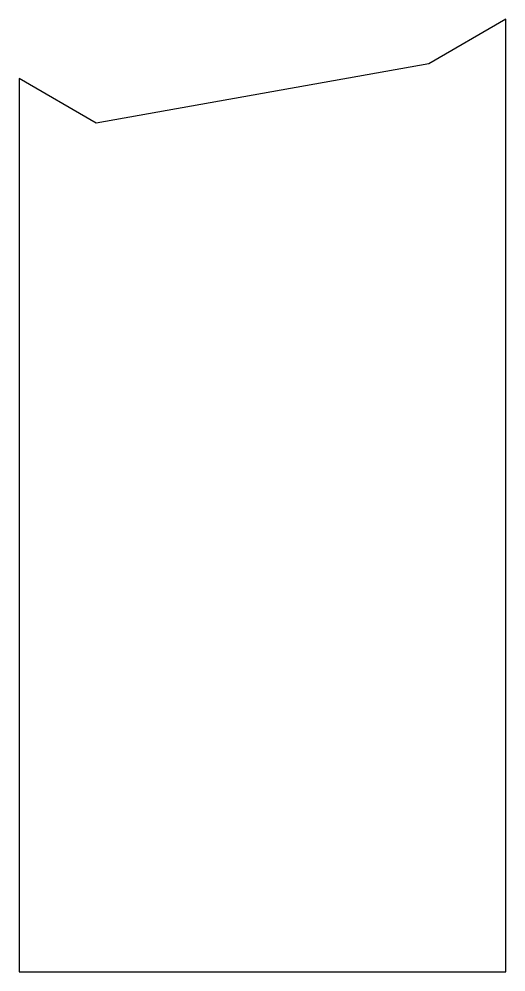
# Model space of a CAD drawing. Header units: inches. Extents: x 0 to 4.08, y 0 to 8.
import ezdxf

# ---------------------------------------------------------------- set-up
doc = ezdxf.new("R2010")
doc.units = ezdxf.units.IN
doc.header["$MEASUREMENT"] = 0
doc.layers.add('CUT', color=7, linetype='Continuous')

msp = doc.modelspace()

# ---------------------------------------------------------------- linework, layer by layer
at = {"layer": 'CUT'}
msp.add_lwpolyline([(-0.0002, 7.5), (-0.0002, 0), (4.084, 0), (4.084, 8), (3.4379, 7.625), (0.6458, 7.125)], close=True, dxfattribs=at)

doc.saveas('drawing.dxf')
